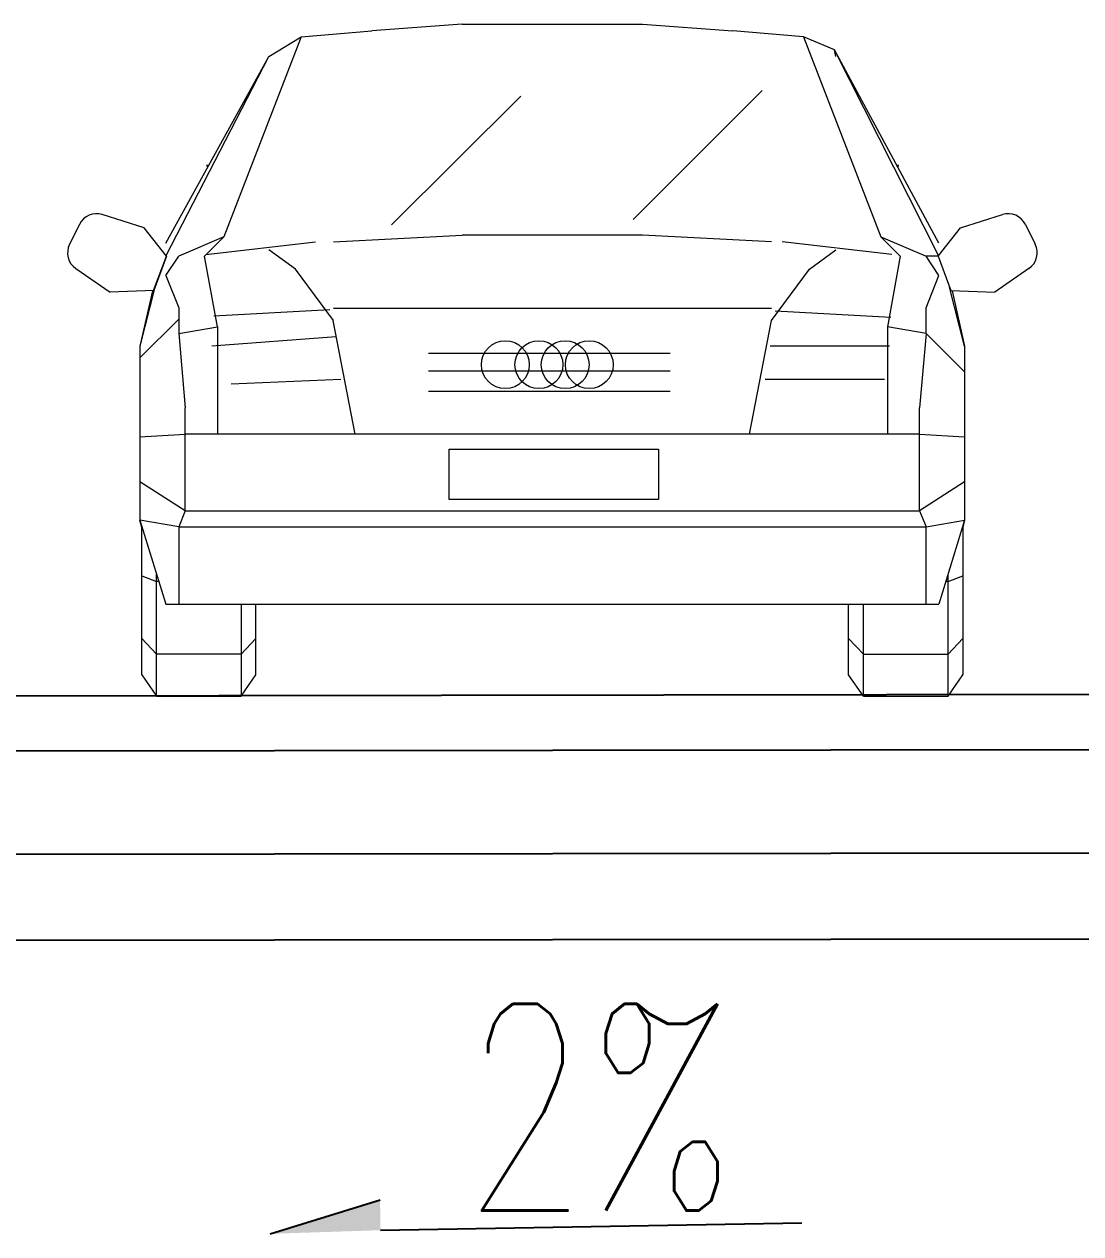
# Model space of a CAD drawing. Extents: x 941299 to 942979, y 2579300 to 2579597.
# Drawn here: x 941882.53 to 941897.87, y 2579494.74 to 2579512.3 of the extents above; entities that cross this region are included whole.
import ezdxf

# ---------------------------------------------------------------- set-up
doc = ezdxf.new("R2010")
doc.units = 0
doc.layers.get('0').update_dxf_attribs({"linetype": 'CONTINUOUS'})
doc.layers.add('文字', color=7, linetype='CONTINUOUS')
doc.layers.add('车人', color=7, linetype='CONTINUOUS', lineweight=9)
doc.styles.get("Standard").update_dxf_attribs({"font": 'simplex1.shx', "width": 0.7, "bigfont": 'hztxt.shx'})

# ---------------------------------------------------------------- blocks, each defined once
blk = doc.blocks.new('mycar')
at = {"layer": '车人', "color": 143}
for p, q in [((-0.7297, 1.9134), (-0.5239, 1.9317)), ((-0.2619, 1.9506), (-0.5239, 1.9317)), ((-0.2619, 1.9506), (0.2619, 1.9506)), ((0.2619, 1.9506), (0.5239, 1.9317)), ((0.7292, 1.9134), (0.5239, 1.9317)), ((-0.7292, 1.9134), (-0.954, 1.3335)), ((-0.823, 1.8568), (-0.7297, 1.9134)), ((0.7292, 1.9134), (0.954, 1.3335)), ((0.819, 1.8757), (0.7292, 1.9134)), ((1.1221, 1.3146), (0.819, 1.8757)), ((1.1216, 1.2789), (0.819, 1.8757)), ((0.823, 1.8568), (0.819, 1.8757)), ((-1.1221, 1.3146), (-0.823, 1.8568)), ((-1.1216, 1.2789), (-0.823, 1.8568)), ((-1.0023, 1.5419), (-1.0046, 1.5373)), ((1.0023, 1.5419), (1.0046, 1.5373)), ((-1.1851, 1.3598), (-1.307, 1.3977)), ((1.1851, 1.3598), (1.307, 1.3977)), ((-1.3734, 1.3693), (-1.4019, 1.3116)), ((-1.1201, 1.2774), (-1.1851, 1.3598)), ((-0.636, 1.319), (-0.2619, 1.3378)), ((0.2619, 1.3378), (-0.2619, 1.3378)), ((0.636, 1.319), (0.2619, 1.3378)), ((1.1201, 1.2774), (1.1851, 1.3598)), ((1.3734, 1.3693), (1.4019, 1.3116)), ((-0.954, 1.3335), (-1.0849, 1.2774)), ((-1.01, 1.2774), (-0.954, 1.3335)), ((-1.0062, 1.2818), (-0.6882, 1.319)), ((0.9853, 1.2818), (0.6673, 1.319)), ((1.01, 1.2774), (0.954, 1.3335)), ((0.954, 1.3335), (1.0849, 1.2774)), ((-1.1578, 1.1772), (-1.1201, 1.2774)), ((-1.1201, 1.2774), (-1.1574, 1.1772)), ((-1.1226, 1.2209), (-1.0849, 1.2774)), ((-0.9728, 1.0715), (-1.01, 1.2774)), ((-0.7461, 1.2397), (-0.823, 1.2958)), ((0.7461, 1.2397), (0.823, 1.2958)), ((1.01, 1.2774), (0.9728, 1.0715)), ((1.1201, 1.2774), (1.0849, 1.2774)), ((1.1221, 1.2209), (1.0849, 1.2774)), ((1.1201, 1.2774), (1.1574, 1.1772)), ((-1.3836, 1.2412), (-1.2843, 1.1727)), ((-0.636, 1.0899), (-0.7461, 1.2397)), ((0.636, 1.0899), (0.7461, 1.2397)), ((1.3836, 1.2412), (1.2843, 1.1727)), ((-1.1226, 1.2209), (-1.0849, 1.1276)), ((1.0849, 1.1276), (1.1221, 1.2209)), ((-1.1574, 1.1772), (-1.2843, 1.1727)), ((-1.1539, 1.1876), (-1.1975, 1.0155)), ((-1.1613, 1.1767), (-1.1975, 1.0155)), ((1.197, 1.0155), (1.1534, 1.1876)), ((1.1574, 1.1772), (1.2843, 1.1727)), ((1.1613, 1.1767), (1.197, 1.0155)), ((-1.0849, 1.1276), (-1.0849, 1.0527)), ((-0.636, 1.126), (0.636, 1.126)), ((1.0849, 1.0527), (1.0849, 1.1276)), ((-1.0849, 1.0941), (-1.1975, 0.982)), ((-0.9832, 1.1042), (-0.6464, 1.1226)), ((-0.5728, 0.7607), (-0.6365, 1.0899)), ((0.5723, 0.7607), (0.636, 1.0899)), ((0.9832, 1.099), (0.6464, 1.1174)), ((-1.0849, 1.0527), (-0.9728, 1.0715)), ((-0.9728, 1.0732), (-0.9728, 0.7607)), ((0.9728, 1.0732), (0.9728, 0.7607)), ((1.0849, 1.0527), (0.9728, 1.0715)), ((-1.0849, 1.0527), (-1.0666, 0.8369)), ((1.0849, 1.0527), (1.0661, 0.8369)), ((1.0849, 1.0527), (1.1975, 0.9406)), ((-1.1975, 1.0155), (-1.1975, 0.5105)), ((1.197, 1.0155), (1.197, 0.5105)), ((-1.0666, 0.5377), (-1.0666, 0.8369)), ((1.0661, 0.5377), (1.0661, 0.8369)), ((-1.1975, 0.7523), (-1.0666, 0.7607)), ((1.0661, 0.7607), (-1.0666, 0.7607)), ((1.0661, 0.7607), (1.197, 0.7523)), ((-1.0666, 0.5377), (-1.1975, 0.6218)), ((1.197, 0.6218), (1.0661, 0.5377)), ((-1.0666, 0.5377), (-1.0849, 0.4916)), ((-1.0666, 0.5377), (1.0661, 0.5377)), ((1.0661, 0.5377), (1.0849, 0.4916)), ((-1.1975, 0.5105), (-1.1226, 0.2669)), ((-1.1921, 0.4896), (-1.1975, 0.5105)), ((-1.1975, 0.5105), (-1.1916, 0.4896)), ((-1.0849, 0.4916), (-1.1975, 0.5105)), ((-1.1921, 0.062), (-1.1921, 0.4926)), ((1.0849, 0.4916), (1.197, 0.5105)), ((1.197, 0.5105), (1.1221, 0.2669)), ((1.197, 0.5105), (1.1916, 0.4896)), ((1.1916, 0.4926), (1.1916, 0.062)), ((1.1921, 0.4896), (1.197, 0.5105)), ((-1.0849, 0.4916), (1.0849, 0.4916)), ((-1.0849, 0.4916), (-1.0849, 0.2669)), ((1.0849, 0.2669), (1.0849, 0.4916)), ((-1.1494, 0), (-1.1494, 0.3537)), ((1.1489, 0), (1.1489, 0.3537)), ((-1.1921, 0.3492), (-1.1494, 0.3324)), ((-1.1425, 0.3324), (-1.1494, 0.3324)), ((1.1489, 0.3324), (1.1425, 0.3324)), ((1.1489, 0.3324), (1.1916, 0.3492)), ((-1.1226, 0.2669), (1.1221, 0.2669)), ((-0.9034, 0.2669), (-0.9034, 0)), ((-0.8607, 0.062), (-0.8607, 0.2669)), ((0.8602, 0.062), (0.8602, 0.2669)), ((0.9034, 0), (0.9034, 0.2669)), ((-1.1921, 0.1672), (-1.1494, 0.1215)), ((-0.8607, 0.1672), (-0.9034, 0.1215)), ((0.8602, 0.1672), (0.9034, 0.1215)), ((1.1916, 0.1672), (1.1489, 0.1215)), ((-0.9034, 0.1215), (-1.1494, 0.1215)), ((0.9034, 0.1215), (1.1489, 0.1215)), ((-1.1921, 0.062), (-1.1494, 0)), ((-0.9034, 0), (-0.8607, 0.062)), ((0.9034, 0), (0.8602, 0.062)), ((1.1489, 0), (1.1916, 0.062)), ((-1.1494, 0), (-0.9034, 0)), ((0.9034, 0), (1.1489, 0))]:
    blk.add_line(p, q, dxfattribs=at)
at = {"layer": '车人', "color": 143, "linetype": 'Continuous'}
for p, q in [((0.2343, 1.384), (0.6094, 1.7581)), ((-0.4671, 1.3678), (-0.0919, 1.7418)), ((-0.9885, 1.0165), (-0.6283, 1.0442)), ((-0.3598, 0.9958), (0.3416, 0.9958)), ((0.6322, 1.0165), (0.9785, 1.0165)), ((-0.9331, 0.906), (-0.6145, 0.9198)), ((-0.3598, 0.9446), (0.3416, 0.9446)), ((0.6183, 0.9198), (0.9646, 0.9198)), ((-0.3598, 0.8849), (0.3416, 0.8849)), ((-0.2995, 0.5708), (-0.2995, 0.7172)), ((-0.2995, 0.7172), (0.3078, 0.7172)), ((0.3078, 0.7172), (0.3078, 0.5708)), ((0.3078, 0.5708), (-0.2995, 0.5708))]:
    blk.add_line(p, q, dxfattribs=at)
at = {"layer": '车人', "color": 143}
for centre in [(-0.1365, 0.9621), (-0.0392, 0.9621), (0.0372, 0.9621), (0.1071, 0.962)]:
    blk.add_circle(centre, 0.0695, dxfattribs=at)
for centre, start, end in [((-1.3235, 1.3446), 72.6944, 153.6733), ((1.3235, 1.3446), 26.3267, 107.3056), ((-1.3521, 1.2869), 153.6733, 235.4221), ((1.3521, 1.2869), 304.5779, 26.3267)]:
    blk.add_arc(centre, 0.0556, start, end, dxfattribs=at)

msp = doc.modelspace()

# ---------------------------------------------------------------- linework, layer by layer
for p, q in [((941919.2134, 2579502.59767), (941881.79462, 2579502.54817)), ((941919.2134, 2579501.79767), (941881.79307, 2579501.74817)), ((941921.21453, 2579500.29601), (941881.79307, 2579500.24817)), ((941921.21453, 2579499.04601), (941881.79307, 2579498.99817))]:
    msp.add_line(p, q)
at = {"layer": '文字', "ltscale": 10}
for p, q in [((941886.10146, 2579494.74239, -0.05458), (941887.69501, 2579495.23778, -0.05458)), ((941887.70253, 2579494.79458, -0.05458), (941893.82059, 2579494.9026, -0.05458))]:
    msp.add_line(p, q, dxfattribs=at)
msp.add_solid([(941886.10146, 2579494.74239, -0.05458), (941887.69501, 2579495.23778, -0.05458), (941887.70253, 2579494.79458, -0.05458)], dxfattribs=at)

# ---------------------------------------------------------------- block references
at = {"xscale": 5, "yscale": 5, "zscale": 5}
msp.add_blockref('mycar', (941890.19738, 2579502.54817), dxfattribs=at)

# ---------------------------------------------------------------- texts
at = {"layer": '文字', "width": 0.7}
msp.add_text('2%', height=3, dxfattribs=at).set_placement((941888.90329, 2579495.07833))

doc.saveas('drawing.dxf')
